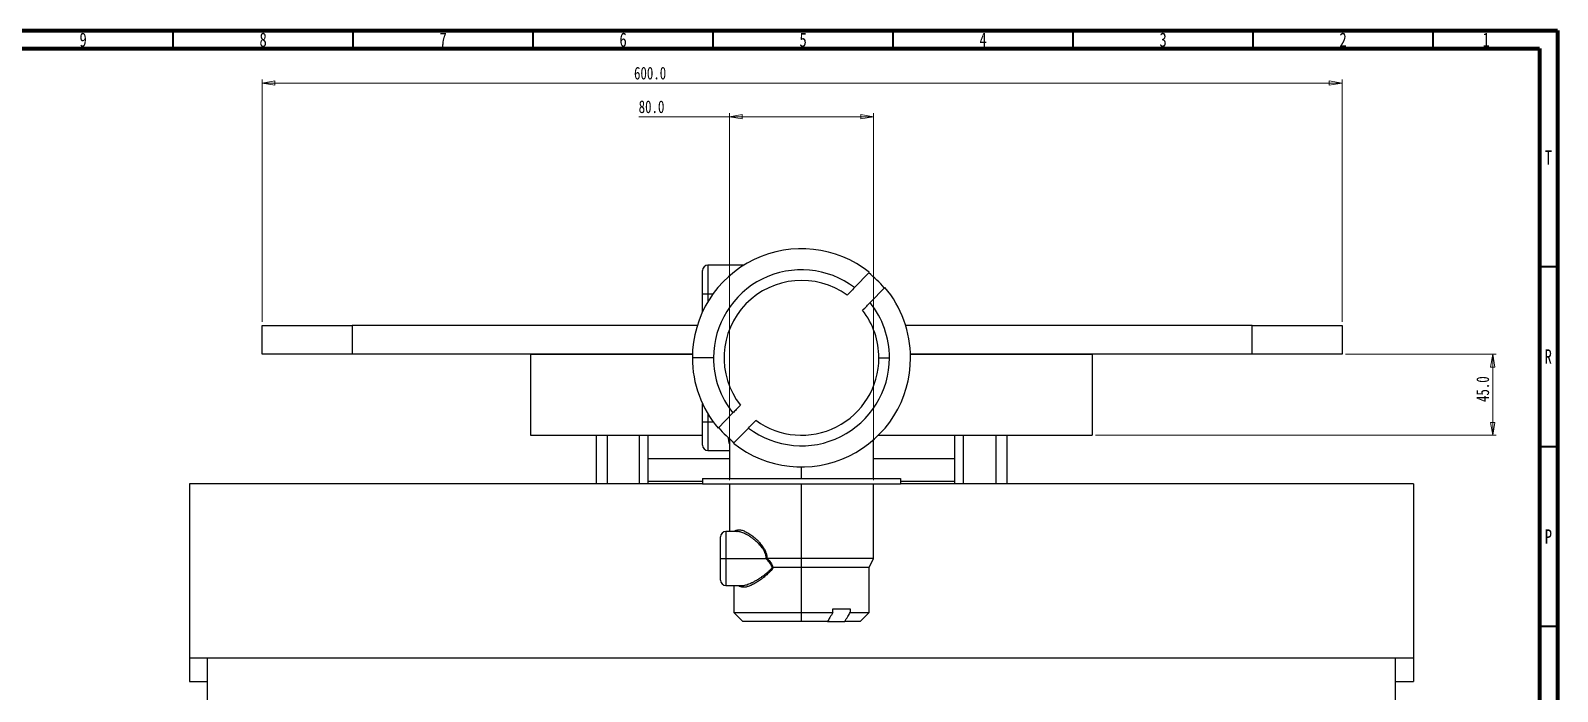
# Model space of a CAD drawing. Header units: millimetres. Extents: x 15 to 1184, y 5 to 836.
# Drawn here: x 759.9 to 1184, y 652.4 to 836 of the extents above; entities that cross this region are included whole.
import ezdxf

# ---------------------------------------------------------------- set-up
doc = ezdxf.new("R2010")
doc.units = ezdxf.units.MM
doc.styles.add('SLDTEXTSTYLE0', font='TXT', dxfattribs={"width": 0.75})
doc.dimstyles.new('SLDDIMSTYLE0', dxfattribs={"dimtxt": 3.5, "dimasz": 3.556, "dimexe": 0, "dimexo": 0.0625, "dimgap": 0.875, "dimtad": 1, "dimdec": 1, "dimlfac": 2, "dimrnd": 1e-09, "dimzin": 4, "dimdsep": 46, "dimtxsty": 'SLDTEXTSTYLE0', "dimblk1": 'CLOSED', "dimblk2": 'CLOSED', "dimsah": 1, "dimcen": 0.09, "dimadec": 0, "dimazin": 1, "dimtfac": 1, "dimtdec": 1, "dimtofl": 0, "dimtmove": 0, "dimatfit": 3, "dimldrblk": 'CLOSED', "dimfxl": 1, "dimfrac": 2, "dimtolj": 1, "dimtzin": 12, "dimarcsym": 0})
doc.dimstyles.new('SLDDIMSTYLE1', dxfattribs={"dimtxt": 3.5, "dimasz": 3.556, "dimexe": 0, "dimexo": 0.0625, "dimgap": 0.875, "dimtad": 1, "dimdec": 1, "dimlfac": 2, "dimrnd": 1e-09, "dimzin": 4, "dimdsep": 46, "dimtxsty": 'SLDTEXTSTYLE0', "dimblk1": 'CLOSED', "dimblk2": 'CLOSED', "dimsah": 1, "dimcen": 0.09, "dimadec": 0, "dimazin": 1, "dimtfac": 1, "dimtdec": 1, "dimtmove": 0, "dimatfit": 0, "dimldrblk": 'CLOSED', "dimfxl": 1, "dimfrac": 2, "dimtolj": 1, "dimtzin": 12, "dimarcsym": 0})

# ---------------------------------------------------------------- blocks, each defined once
blk = doc.blocks.new('_Closed')
at = {"color": 0, "linetype": 'ByBlock', "lineweight": -2}
for p, q in [((-1, 0.166667), (0, 0)), ((-1, 0.166667), (-1, -0.166667)), ((0, 0), (-1, -0.166667)), ((0, 0), (-1, 0))]:
    blk.add_line(p, q, dxfattribs=at)
blk = doc.blocks.new('_D_13')
at = {"color": 7, "linetype": 'Continuous', "lineweight": 0, "transparency": 16777216}
for p, q in [((824.16, 755.09), (824.16, 822.4)), ((824.16, 821.4), (1124.16, 821.4)), ((1124.16, 755.09), (1124.16, 822.4))]:
    blk.add_line(p, q, dxfattribs=at)
at = {"color": 7, "linetype": 'Continuous', "lineweight": 18, "transparency": 16777216, "xscale": 3.556, "yscale": 3.556, "rotation": 180.0000000000004}
blk.add_blockref('_Closed', (824.16, 821.4, 4.97), dxfattribs=at)
at = {"color": 7, "linetype": 'Continuous', "lineweight": 18, "transparency": 16777216, "xscale": 3.556, "yscale": 3.556}
blk.add_blockref('_Closed', (1124.16, 821.4, 4.97), dxfattribs=at)
at = {"color": 7, "linetype": 'Continuous', "lineweight": 18, "transparency": 16777216, "insert": (927.49, 825.92), "char_height": 3.5, "attachment_point": 1, "style": 'SLDTEXTSTYLE0'}
blk.add_mtext('600.0', dxfattribs=at)
blk = doc.blocks.new('_D_14')
at = {"color": 7, "linetype": 'Continuous', "lineweight": 0, "transparency": 16777216}
for p, q in [((1125.16, 746.09), (1167.01, 746.09)), ((1166.01, 723.59), (1166.01, 746.09)), ((1055.71, 723.59), (1167.01, 723.59))]:
    blk.add_line(p, q, dxfattribs=at)
at = {"color": 7, "linetype": 'Continuous', "lineweight": 18, "transparency": 16777216, "xscale": 3.556, "yscale": 3.556}
for p, rotation in [((1166.01, 746.09, 4.97), 90.0000000000004), ((1166.01, 723.59, 4.97), 270.0000000000004)]:
    blk.add_blockref('_Closed', p, dxfattribs=dict(at, rotation=rotation))
at = {"color": 7, "linetype": 'Continuous', "lineweight": 18, "transparency": 16777216, "insert": (1161.49, 732.81), "char_height": 3.5, "attachment_point": 1, "rotation": 90, "style": 'SLDTEXTSTYLE0'}
blk.add_mtext('45.0', dxfattribs=at)
blk = doc.blocks.new('_D_15')
at = {"color": 7, "linetype": 'Continuous', "lineweight": 0, "transparency": 16777216}
for p, q in [((954.01, 812.07), (928.78, 812.07)), ((954.01, 711.09), (954.01, 813.07)), ((994.01, 812.07), (954.01, 812.07)), ((994.01, 711.09), (994.01, 813.07))]:
    blk.add_line(p, q, dxfattribs=at)
at = {"color": 7, "linetype": 'Continuous', "lineweight": 18, "transparency": 16777216, "xscale": 3.556, "yscale": 3.556, "rotation": 180.0000000000004}
blk.add_blockref('_Closed', (954.01, 812.07, 4.97), dxfattribs=at)
at = {"color": 7, "linetype": 'Continuous', "lineweight": 18, "transparency": 16777216, "xscale": 3.556, "yscale": 3.556}
blk.add_blockref('_Closed', (994.01, 812.07, 4.97), dxfattribs=at)
at = {"color": 7, "linetype": 'Continuous', "lineweight": 18, "transparency": 16777216, "insert": (928.78, 816.58), "char_height": 3.5, "attachment_point": 1, "style": 'SLDTEXTSTYLE0'}
blk.add_mtext('80.0', dxfattribs=at)

msp = doc.modelspace()

# ---------------------------------------------------------------- linework, layer by layer
at = {"color": 7, "linetype": 'Continuous', "lineweight": 70}
for p, q in [((15, 836), (1184, 836)), ((1184, 836), (1184, 5)), ((20, 831), (1179, 831)), ((1179, 831), (1179, 10))]:
    msp.add_line(p, q, dxfattribs=at)
at = {"color": 7, "linetype": 'Continuous', "lineweight": 35}
for p, q in [((799.5, 831), (799.5, 836)), ((849.5, 831), (849.5, 836)), ((899.5, 831), (899.5, 836)), ((949.5, 831), (949.5, 836)), ((999.5, 831), (999.5, 836)), ((1049.5, 831), (1049.5, 836)), ((1099.5, 831), (1099.5, 836)), ((1149.5, 831), (1149.5, 836)), ((1179, 770.5), (1184, 770.5)), ((1179, 720.5), (1184, 720.5)), ((1179, 670.5), (1184, 670.5))]:
    msp.add_line(p, q, dxfattribs=at)
at = {"color": 7, "linetype": 'Continuous', "lineweight": 25}
for p, q in [((946.506, 762.844), (946.506, 769.344)), ((958.016, 770.844), (948.006, 770.844)), ((948.006, 770.844), (948.006, 762.844)), ((992.851, 768.834), (988.742, 764.597)), ((993.049, 760.419), (997.158, 764.656)), ((946.506, 757.841), (946.506, 762.844)), ((946.506, 762.844), (948.006, 762.844)), ((948.006, 762.844), (949.436, 762.844)), ((948.006, 762.844), (948.006, 760.674)), ((824.156, 746.091), (824.156, 754.091)), ((824.156, 754.091), (849.156, 754.091)), ((849.156, 754.091), (849.156, 746.091)), ((945.061, 754.091), (849.156, 754.091)), ((1099.156, 754.091), (1002.95, 754.091)), ((1099.156, 746.091), (1099.156, 754.091)), ((1099.156, 754.091), (1124.156, 754.091)), ((1124.156, 754.091), (1124.156, 746.091)), ((849.156, 746.091), (824.156, 746.091)), ((943.711, 746.091), (849.156, 746.091)), ((898.706, 746.091), (898.706, 723.591)), ((898.706, 746.091), (943.711, 746.091)), ((949.561, 745.094), (943.695, 745.094)), ((995.506, 745.094), (998.45, 745.094)), ((1099.156, 746.091), (1004.3, 746.091)), ((1004.3, 746.091), (1054.706, 746.091)), ((1054.706, 746.091), (1054.706, 723.591)), ((1124.156, 746.091), (1099.156, 746.091)), ((946.506, 727.344), (946.506, 732.346)), ((954.963, 729.768), (950.853, 725.531)), ((946.506, 720.844), (946.506, 727.344)), ((946.506, 727.344), (948.006, 727.344)), ((948.006, 729.513), (948.006, 727.344)), ((948.006, 727.344), (948.006, 719.344)), ((948.006, 727.344), (949.436, 727.344)), ((955.16, 721.353), (959.27, 725.59)), ((898.706, 723.591), (946.506, 723.591)), ((917.006, 723.591), (917.006, 710.094)), ((920.006, 723.591), (920.006, 710.094)), ((929.006, 710.094), (929.006, 723.591)), ((931.406, 710.094), (931.406, 723.591)), ((954.006, 722.599), (954.006, 711.594)), ((994.006, 711.594), (994.006, 722.318)), ((995.369, 723.591), (1054.706, 723.591)), ((1016.606, 710.094), (1016.606, 723.591)), ((1019.006, 710.094), (1019.006, 723.591)), ((1028.006, 723.591), (1028.006, 710.094)), ((1031.006, 723.591), (1031.006, 710.094)), ((954.006, 717.06), (931.406, 717.06)), ((948.006, 719.344), (954.006, 719.344)), ((1016.606, 717.06), (994.006, 717.06)), ((974.006, 711.594), (974.006, 714.783)), ((804.006, 710.094), (804.006, 661.783)), ((946.506, 710.094), (804.006, 710.094)), ((946.506, 710.714), (931.406, 710.714)), ((946.506, 711.594), (946.506, 710.094)), ((946.506, 711.594), (1001.506, 711.594)), ((946.506, 710.094), (1001.506, 710.094)), ((954.006, 710.094), (954.006, 696.844)), ((974.006, 689.344), (974.006, 710.094)), ((994.006, 689.344), (994.006, 710.094)), ((1001.506, 711.594), (1001.506, 710.094)), ((1016.606, 710.714), (1001.506, 710.714)), ((1144.006, 710.094), (1001.506, 710.094)), ((1144.006, 710.094), (1144.006, 661.783)), ((956.129, 696.844), (953.006, 696.844)), ((953.006, 696.844), (953.006, 689.344)), ((956.129, 696.814), (956.034, 696.819)), ((956.042, 696.835), (956.114, 696.844)), ((951.506, 689.344), (951.506, 695.344)), ((951.506, 683.344), (951.506, 689.344)), ((951.506, 689.344), (953.006, 689.344)), ((953.006, 689.344), (964.195, 689.344)), ((953.006, 689.344), (953.006, 681.844)), ((964.194, 689.24), (964.195, 689.344)), ((964.434, 689.332), (964.503, 689.344)), ((974.006, 689.344), (964.503, 689.344)), ((974.006, 686.844), (974.006, 689.344)), ((994.006, 689.344), (974.006, 689.344)), ((992.84, 686.844), (994.006, 689.344)), ((974.006, 686.844), (966.208, 686.844)), ((992.84, 686.844), (974.006, 686.844)), ((974.006, 674.344), (974.006, 686.844)), ((992.84, 674.344), (992.84, 686.844)), ((953.006, 681.844), (957.466, 681.844)), ((955.172, 681.844), (955.172, 674.344)), ((982.745, 675.344), (987.549, 675.344)), ((982.745, 674.344), (982.745, 675.344)), ((987.549, 675.344), (987.549, 674.344)), ((955.172, 674.344), (957.672, 671.844)), ((955.172, 674.344), (974.006, 674.344)), ((974.006, 671.844), (957.672, 671.844)), ((974.006, 674.344), (982.745, 674.344)), ((974.006, 671.844), (974.006, 674.344)), ((981.224, 671.844), (974.006, 671.844)), ((981.224, 671.844), (986.028, 671.844)), ((990.34, 671.844), (986.028, 671.844)), ((987.549, 674.344), (992.84, 674.344)), ((990.34, 671.844), (992.84, 674.344)), ((804.006, 661.783), (1144.006, 661.783)), ((804.006, 661.783), (804.006, 655.149)), ((809.006, 649.668), (809.006, 661.783)), ((1139.006, 649.668), (1139.006, 661.783)), ((1144.006, 661.783), (1144.006, 655.149)), ((804.006, 655.149), (809.006, 655.149)), ((1139.006, 655.149), (1144.006, 655.149))]:
    msp.add_line(p, q, dxfattribs=at)
for centre, radius, start, end in [((974.006, 745.094), 30.311, 51.55663, 180), ((948.006, 769.344), 1.5, 90, 180), ((974.006, 745.094), 24.444, 52.92605, 180), ((974.006, 745.094), 30.1, 40.15646, 51.59654), ((974.006, 745.094), 21.5, 53.89743, 217.85557), ((974.006, 745.094), 30.311, 0, 40.19638), ((974.006, 745.094), 24.444, 0, 38.82695), ((974.006, 745.094), 21.5, 0, 37.85557), ((974.006, 745.094), 30.311, 180, 220.19638), ((974.006, 745.094), 24.444, 180, 218.82695), ((974.006, 745.094), 30.311, 231.55663, 0), ((974.006, 745.094), 24.444, 232.92605, 0), ((974.006, 745.094), 21.5, 233.89743, 0), ((974.006, 745.094), 30.1, 220.15646, 231.59654), ((948.006, 720.844), 1.5, 180, 270), ((953.006, 695.344), 1.5, 90, 180), ((953.006, 683.344), 1.5, 180, 270)]:
    msp.add_arc(centre, radius, start, end, dxfattribs=at)
for points, knots in [([(988.742, 764.597), (988.356, 764.199), (987.667, 763.489), (986.978, 762.778), (986.674, 762.465)], [0, 0, 0, 0, 0.56, 1, 1, 1, 1]), ([(990.981, 758.288), (991.367, 758.686), (992.057, 759.397), (992.746, 760.107), (993.049, 760.419)], [0, 0, 0, 0, 0.56, 1, 1, 1, 1]), ([(957.03, 731.9), (956.644, 731.501), (955.955, 730.791), (955.266, 730.08), (954.963, 729.768)], [0, 0, 0, 0, 0.56, 1, 1, 1, 1]), ([(959.27, 725.59), (959.655, 725.988), (960.344, 726.699), (961.034, 727.409), (961.337, 727.722)], [0, 0, 0, 0, 0.56, 1, 1, 1, 1]), ([(954.006, 721.206), (953.971, 721.325), (953.879, 721.644), (953.782, 722.233), (953.718, 722.717), (953.698, 722.978), (953.697, 722.996)], [0, 0, 0, 0, 0.2347518, 0.6285866, 0.9736676, 1, 1, 1, 1]), ([(955.341, 696.844), (955.395, 696.911), (955.628, 697.199), (956.085, 697.319), (956.633, 697.356), (957.228, 697.283), (958.04, 697.024), (959.089, 696.487), (960.182, 695.759), (961.172, 694.956), (962.025, 694.142), (962.726, 693.368), (963.325, 692.574), (963.797, 691.791), (964.146, 691.013), (964.388, 690.194), (964.419, 689.615), (964.434, 689.332)], [0, 0, 0, 0, 0.0295787, 0.1266858, 0.1748257, 0.2241666, 0.3210077, 0.4173421, 0.514483, 0.6111176, 0.6766302, 0.742069, 0.8054255, 0.8560704, 0.9027216, 0.9525071, 1, 1, 1, 1]), ([(964.195, 689.344), (964.178, 689.623), (964.152, 690.039), (964.004, 690.574), (963.822, 691.075), (963.513, 691.684), (963.102, 692.302), (962.673, 692.84), (962.274, 693.285), (961.864, 693.699), (961.424, 694.105), (960.857, 694.589), (960.183, 695.103), (959.444, 695.599), (958.611, 696.088), (957.69, 696.518), (956.8, 696.811), (956.322, 696.813), (956.129, 696.814)], [0, 0, 0, 0, 0.0578117, 0.086121, 0.1157791, 0.1699498, 0.2313094, 0.2769471, 0.3223461, 0.3660403, 0.4104062, 0.462137, 0.5439191, 0.6195541, 0.6924331, 0.8069454, 0.921903, 1, 1, 1, 1]), ([(964.194, 689.24), (964.235, 689.256), (964.319, 689.287), (964.396, 689.317), (964.434, 689.332)], [0, 0, 0, 0, 0.4998926, 1, 1, 1, 1]), ([(965.919, 686.896), (965.694, 687.323), (965.244, 688.178), (964.544, 688.886), (964.194, 689.24)], [0, 0, 0, 0, 0.5002721, 1, 1, 1, 1]), ([(964.503, 689.344), (964.844, 688.962), (965.525, 688.198), (965.936, 687.301), (966.141, 686.852)], [0, 0, 0, 0, 0.5000409, 1, 1, 1, 1]), ([(966.208, 686.844), (965.92, 686.476), (965.345, 685.742), (964.361, 684.815), (963.361, 683.978), (962.353, 683.24), (961.358, 682.599), (960.382, 682.061), (959.457, 681.653), (958.591, 681.396), (957.803, 681.305), (957.119, 681.449), (956.698, 681.632), (956.542, 681.838), (956.538, 681.844)], [0, 0, 0, 0, 0.0911064, 0.1815744, 0.2724824, 0.3630394, 0.4532669, 0.5440825, 0.6366058, 0.7247072, 0.8157482, 0.9063108, 0.9974333, 1, 1, 1, 1]), ([(957.466, 681.854), (957.548, 681.852), (957.802, 681.846), (958.255, 681.922), (958.824, 682.066), (959.424, 682.274), (959.958, 682.501), (960.412, 682.716), (960.774, 682.899), (961.166, 683.111), (961.588, 683.354), (962.003, 683.608), (962.49, 683.92), (963.016, 684.281), (963.564, 684.684), (964.13, 685.129), (964.718, 685.631), (965.356, 686.235), (965.734, 686.678), (965.919, 686.896)], [0, 0, 0, 0, 0.0363875, 0.113118, 0.1827601, 0.2564852, 0.3343791, 0.3728626, 0.4142666, 0.4585967, 0.5058574, 0.5560524, 0.5969751, 0.6669108, 0.7301355, 0.7781831, 0.8555501, 0.9291588, 1, 1, 1, 1]), ([(966.141, 686.852), (966.109, 686.86), (966.038, 686.878), (965.962, 686.889), (965.919, 686.896)], [0, 0, 0, 0, 0.43970955, 1, 1, 1, 1]), ([(966.141, 686.852), (966.153, 686.849), (966.176, 686.844), (966.198, 686.844), (966.208, 686.844)], [0, 0, 0, 0, 0.5597212, 1, 1, 1, 1]), ([(982.745, 674.344), (982.461, 673.876), (981.955, 673.042), (981.448, 672.21), (981.224, 671.844)], [0, 0, 0, 0, 0.5599998, 1, 1, 1, 1]), ([(986.028, 671.844), (986.312, 672.31), (986.819, 673.143), (987.326, 673.977), (987.549, 674.344)], [0, 0, 0, 0, 0.56000078, 1, 1, 1, 1])]:
    msp.add_open_spline(points, degree=3, knots=knots, dxfattribs=at)

# ---------------------------------------------------------------- texts
at = {"color": 7, "linetype": 'Continuous', "lineweight": 0, "char_height": 3.969, "attachment_point": 2, "style": 'SLDTEXTSTYLE0'}
for s, insert in [('9', (774.46, 835.438)), ('8', (824.46, 835.438)), ('7', (874.46, 835.438)), ('6', (924.46, 835.438)), ('5', (974.46, 835.438)), ('4', (1024.46, 835.438)), ('3', (1074.46, 835.438)), ('2', (1124.46, 835.438)), ('1', (1164.21, 835.438)), ('T', (1181.488, 802.688)), ('R', (1181.444, 747.438)), ('P', (1181.485, 697.438))]:
    msp.add_mtext(s, dxfattribs=dict(at, insert=insert))

# ---------------------------------------------------------------- dimensions: what is measured, and where the dimension line sits
at = {"color": 7, "linetype": 'Continuous', "lineweight": 18}
for base, p1, p2, picture, middle in [((1124.156, 821.404), (824.156, 754.091), (1124.156, 754.091), '_D_13', (933.31, 821.404)), ((954.006, 812.07), (994.006, 710.094), (954.006, 710.094), '_D_15', (933.31, 812.07))]:
    dim = msp.add_linear_dim(base=base, p1=p1, p2=p2, dimstyle='SLDDIMSTYLE0', dxfattribs=at)
    dim.commit()
    dim.dimension.update_dxf_attribs({"geometry": picture, "text_midpoint": middle, "dimtype": 160})
dim = msp.add_linear_dim(base=(1166.006, 746.091), p1=(1054.706, 723.591), p2=(1124.156, 746.091), angle=90, dimstyle='SLDDIMSTYLE1', dxfattribs=at)
dim.commit()
dim.dimension.update_dxf_attribs({"geometry": '_D_14', "text_midpoint": (1166.006, 737.336), "dimtype": 160})

doc.saveas('drawing.dxf')
